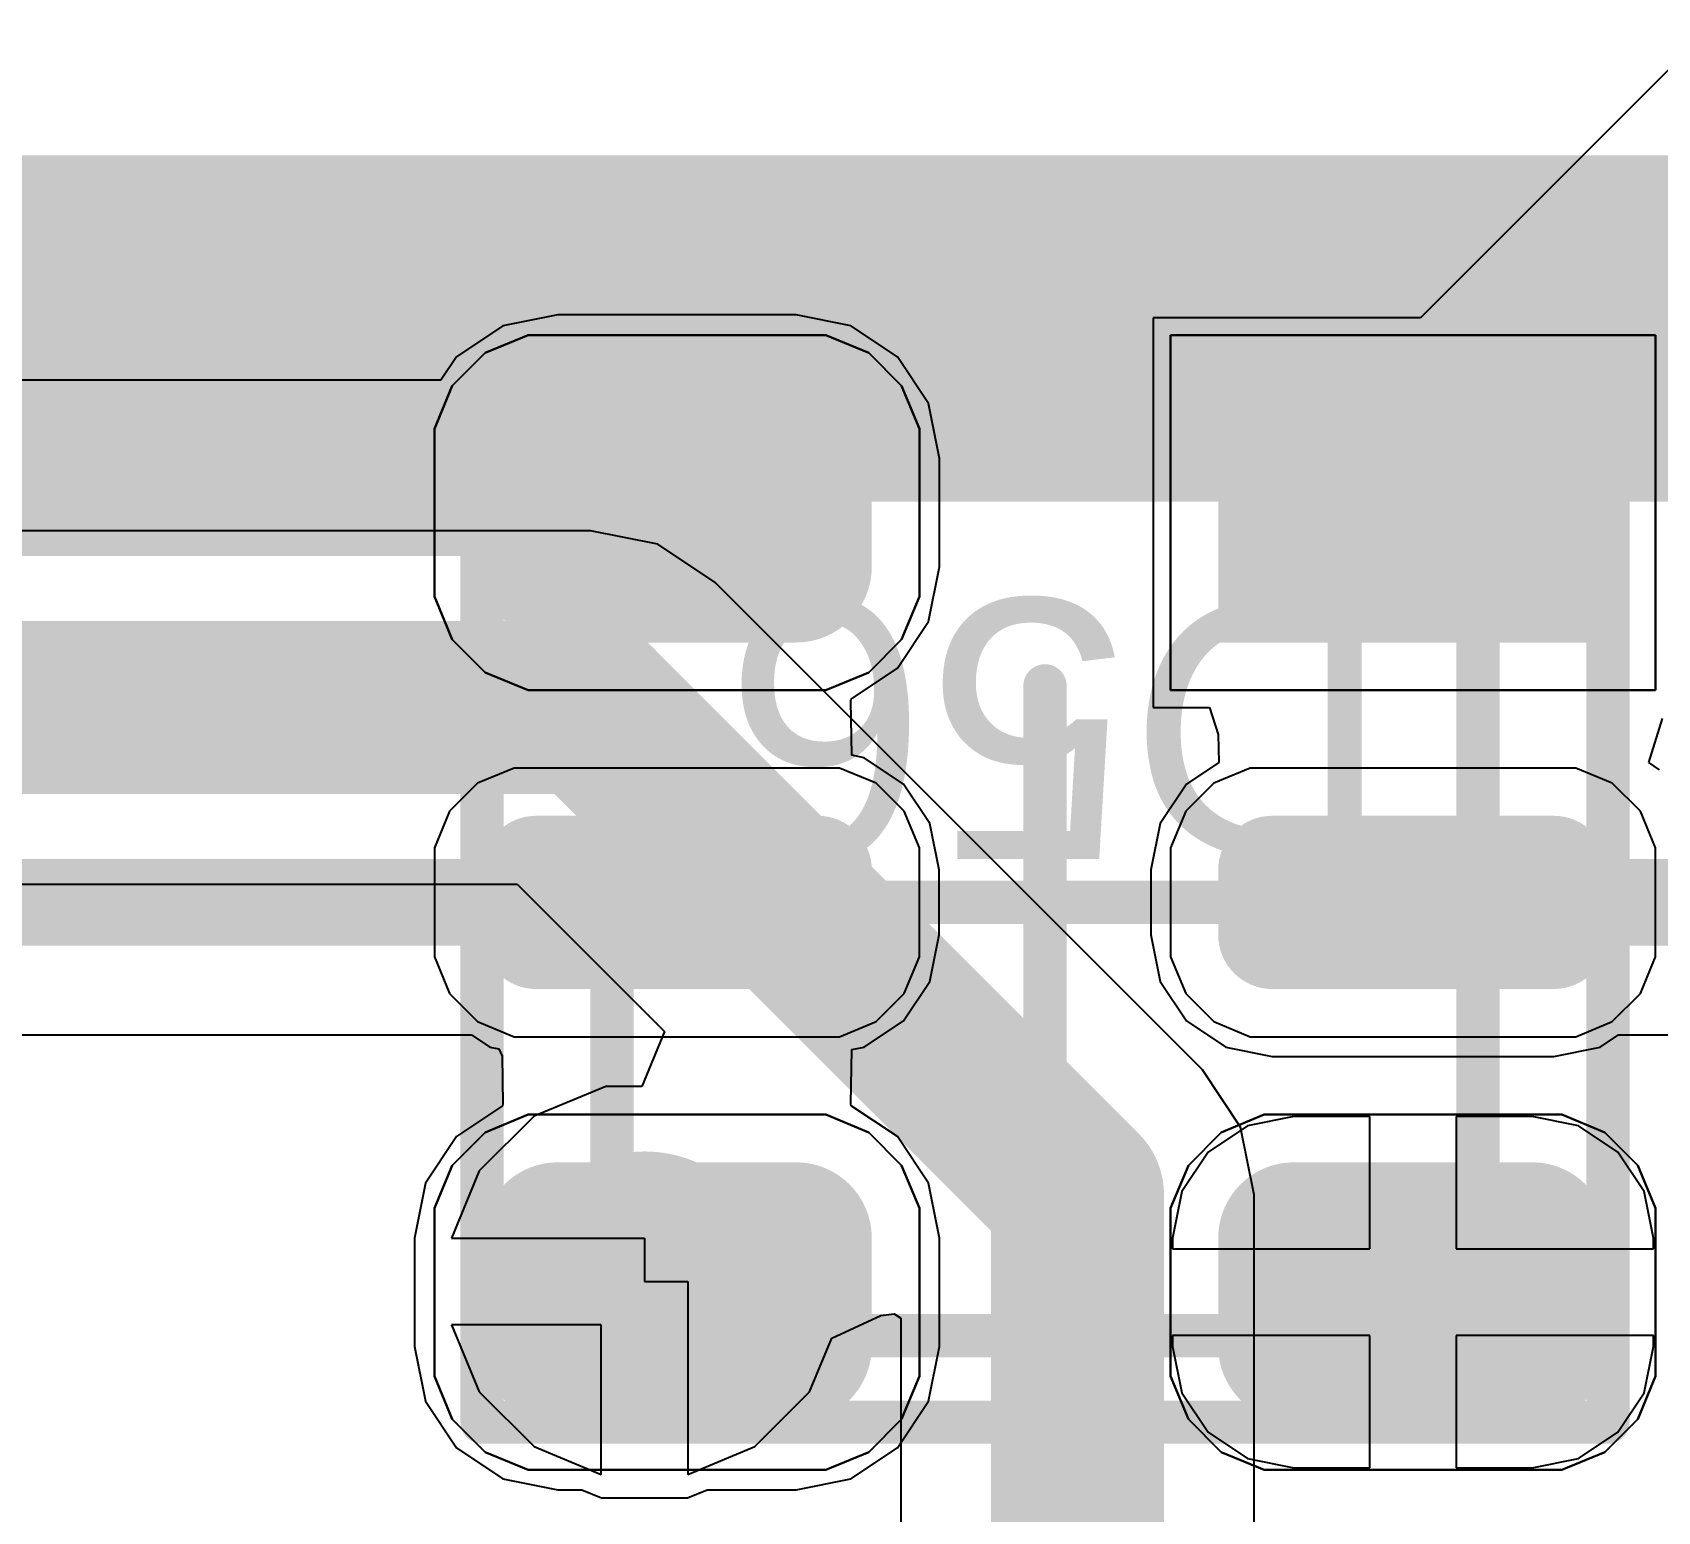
# Model space of a CAD drawing. Header units: inches. Extents: x -5 to 179, y -47 to 8.
# Drawn here: x 104.987 to 108.74, y -19.731 to -16.317 of the extents above; entities that cross this region are included whole.
import ezdxf

# ---------------------------------------------------------------- set-up
doc = ezdxf.new("R2010")
doc.units = ezdxf.units.IN
for name, color, linetype in [('Bottom Layer', 5, 'Continuous'), ('Mechanical 1', 6, 'Continuous'), ('Top 3D Body', 56, 'Continuous'), ('Top Courtyard', 56, 'Continuous'), ('Top Layer', 1, 'Continuous'), ('Top Overlay', 2, 'Continuous'), ('Top Paste', 8, 'Continuous'), ('Top Solder', 216, 'Continuous'), ('Via Holes', 16, 'Continuous')]:
    doc.layers.add(name, color=color, linetype=linetype)
doc.styles.add('Arial', font='', dxfattribs={"height": 0.2})
doc.styles.get('Arial').set_extended_font_data('Arial')

# ---------------------------------------------------------------- blocks, each defined once
blk = doc.blocks.new('APA_RGB_LED_2020_1040')
at = {"layer": 'Top Layer'}
h = blk.add_hatch(color=1, dxfattribs=at)
edge = h.paths.add_edge_path()
edge.add_arc((-1.125, 1.025), 0.125, 90, 180)
edge.add_line((-1.25, 1.025), (-1.25, 0.775))
edge.add_arc((-1.125, 0.775), 0.125, 180, 270)
edge.add_line((-1.125, 0.65), (-0.575, 0.65))
edge.add_arc((-0.575, 0.775), 0.125, 270, 360)
edge.add_line((-0.45, 0.775), (-0.45, 1.025))
edge.add_arc((-0.575, 1.025), 0.125, 0, 90)
edge.add_line((-0.575, 1.15), (-1.125, 1.15))
h = blk.add_hatch(color=1, dxfattribs=at)
edge = h.paths.add_edge_path()
edge.add_arc((0.575, 1.025), 0.125, 90, 180)
edge.add_line((0.45, 1.025), (0.45, 0.775))
edge.add_arc((0.575, 0.775), 0.125, 180, 270)
edge.add_line((0.575, 0.65), (1.125, 0.65))
edge.add_arc((1.125, 0.775), 0.125, 270, 360)
edge.add_line((1.25, 0.775), (1.25, 1.025))
edge.add_arc((1.125, 1.025), 0.125, 0, 90)
edge.add_line((1.125, 1.15), (0.575, 1.15))
h = blk.add_hatch(color=1, dxfattribs=at)
edge = h.paths.add_edge_path()
edge.add_arc((-1.175, 0.075), 0.075, 90, 180)
edge.add_line((-1.25, 0.075), (-1.25, -0.075))
edge.add_arc((-1.175, -0.075), 0.075, 180, 270)
edge.add_line((-1.175, -0.15), (-0.525, -0.15))
edge.add_arc((-0.525, -0.075), 0.075, 270, 360)
edge.add_line((-0.45, -0.075), (-0.45, 0.075))
edge.add_arc((-0.525, 0.075), 0.075, 0, 90)
edge.add_line((-0.525, 0.15), (-1.175, 0.15))
h = blk.add_hatch(color=1, dxfattribs=at)
edge = h.paths.add_edge_path()
edge.add_arc((0.525, 0.075), 0.075, 90, 180)
edge.add_line((0.45, 0.075), (0.45, -0.075))
edge.add_arc((0.525, -0.075), 0.075, 180, 270)
edge.add_line((0.525, -0.15), (1.175, -0.15))
edge.add_arc((1.175, -0.075), 0.075, 270, 360)
edge.add_line((1.25, -0.075), (1.25, 0.075))
edge.add_arc((1.175, 0.075), 0.075, 0, 90)
edge.add_line((1.175, 0.15), (0.525, 0.15))
blk.add_hatch(color=1, dxfattribs=at).paths.add_polyline_path([(-1.25, -0.65), (-0.45, -0.65), (-0.45, -1.15), (-1.25, -1.15)])
h = blk.add_hatch(color=1, dxfattribs=at)
edge = h.paths.add_edge_path()
edge.add_arc((0.575, -0.775), 0.125, 90, 180)
edge.add_line((0.45, -0.775), (0.45, -1.025))
edge.add_arc((0.575, -1.025), 0.125, 180, 270)
edge.add_line((0.575, -1.15), (1.125, -1.15))
edge.add_arc((1.125, -1.025), 0.125, 270, 360)
edge.add_line((1.25, -1.025), (1.25, -0.775))
edge.add_arc((1.125, -0.775), 0.125, 0, 90)
edge.add_line((1.125, -0.65), (0.575, -0.65))
at = {"layer": 'Top Paste'}
h = blk.add_hatch(color=8, dxfattribs=at)
edge = h.paths.add_edge_path()
edge.add_arc((-1.125, 1.025), 0.125, 90, 180)
edge.add_line((-1.25, 1.025), (-1.25, 0.775))
edge.add_arc((-1.125, 0.775), 0.125, 180, 270)
edge.add_line((-1.125, 0.65), (-0.575, 0.65))
edge.add_arc((-0.575, 0.775), 0.125, 270, 360)
edge.add_line((-0.45, 0.775), (-0.45, 1.025))
edge.add_arc((-0.575, 1.025), 0.125, 0, 90)
edge.add_line((-0.575, 1.15), (-1.125, 1.15))
h = blk.add_hatch(color=8, dxfattribs=at)
edge = h.paths.add_edge_path()
edge.add_arc((0.575, 1.025), 0.125, 90, 180)
edge.add_line((0.45, 1.025), (0.45, 0.775))
edge.add_arc((0.575, 0.775), 0.125, 180, 270)
edge.add_line((0.575, 0.65), (1.125, 0.65))
edge.add_arc((1.125, 0.775), 0.125, 270, 360)
edge.add_line((1.25, 0.775), (1.25, 1.025))
edge.add_arc((1.125, 1.025), 0.125, 0, 90)
edge.add_line((1.125, 1.15), (0.575, 1.15))
h = blk.add_hatch(color=8, dxfattribs=at)
edge = h.paths.add_edge_path()
edge.add_arc((-1.175, 0.075), 0.075, 90, 180)
edge.add_line((-1.25, 0.075), (-1.25, -0.075))
edge.add_arc((-1.175, -0.075), 0.075, 180, 270)
edge.add_line((-1.175, -0.15), (-0.525, -0.15))
edge.add_arc((-0.525, -0.075), 0.075, 270, 360)
edge.add_line((-0.45, -0.075), (-0.45, 0.075))
edge.add_arc((-0.525, 0.075), 0.075, 0, 90)
edge.add_line((-0.525, 0.15), (-1.175, 0.15))
h = blk.add_hatch(color=8, dxfattribs=at)
edge = h.paths.add_edge_path()
edge.add_arc((0.525, 0.075), 0.075, 90, 180)
edge.add_line((0.45, 0.075), (0.45, -0.075))
edge.add_arc((0.525, -0.075), 0.075, 180, 270)
edge.add_line((0.525, -0.15), (1.175, -0.15))
edge.add_arc((1.175, -0.075), 0.075, 270, 360)
edge.add_line((1.25, -0.075), (1.25, 0.075))
edge.add_arc((1.175, 0.075), 0.075, 0, 90)
edge.add_line((1.175, 0.15), (0.525, 0.15))
blk.add_hatch(color=8, dxfattribs=at).paths.add_polyline_path([(-1.25, -0.65), (-0.45, -0.65), (-0.45, -1.15), (-1.25, -1.15)])
h = blk.add_hatch(color=8, dxfattribs=at)
edge = h.paths.add_edge_path()
edge.add_arc((0.575, -0.775), 0.125, 90, 180)
edge.add_line((0.45, -0.775), (0.45, -1.025))
edge.add_arc((0.575, -1.025), 0.125, 180, 270)
edge.add_line((0.575, -1.15), (1.125, -1.15))
edge.add_arc((1.125, -1.025), 0.125, 270, 360)
edge.add_line((1.25, -1.025), (1.25, -0.775))
edge.add_arc((1.125, -0.775), 0.125, 0, 90)
edge.add_line((1.125, -0.65), (0.575, -0.65))
at = {"layer": 'Top Solder'}
h = blk.add_hatch(color=216, dxfattribs=at)
edge = h.paths.add_edge_path()
edge.add_arc((-1.125, 1.025), 0.175, 90, 180)
edge.add_line((-1.3, 1.025), (-1.3, 0.775))
edge.add_arc((-1.125, 0.775), 0.175, 180, 270)
edge.add_line((-1.125, 0.6), (-0.575, 0.6))
edge.add_arc((-0.575, 0.775), 0.175, 270, 360)
edge.add_line((-0.4, 0.775), (-0.4, 1.025))
edge.add_arc((-0.575, 1.025), 0.175, 0, 90)
edge.add_line((-0.575, 1.2), (-1.125, 1.2))
h = blk.add_hatch(color=216, dxfattribs=at)
edge = h.paths.add_edge_path()
edge.add_arc((0.575, 1.025), 0.175, 90, 180)
edge.add_line((0.4, 1.025), (0.4, 0.775))
edge.add_arc((0.575, 0.775), 0.175, 180, 270)
edge.add_line((0.575, 0.6), (1.125, 0.6))
edge.add_arc((1.125, 0.775), 0.175, 270, 360)
edge.add_line((1.3, 0.775), (1.3, 1.025))
edge.add_arc((1.125, 1.025), 0.175, 0, 90)
edge.add_line((1.125, 1.2), (0.575, 1.2))
h = blk.add_hatch(color=216, dxfattribs=at)
edge = h.paths.add_edge_path()
edge.add_arc((-1.175, 0.075), 0.125, 90, 180)
edge.add_line((-1.3, 0.075), (-1.3, -0.075))
edge.add_arc((-1.175, -0.075), 0.125, 180, 270)
edge.add_line((-1.175, -0.2), (-0.525, -0.2))
edge.add_arc((-0.525, -0.075), 0.125, 270, 360)
edge.add_line((-0.4, -0.075), (-0.4, 0.075))
edge.add_arc((-0.525, 0.075), 0.125, 0, 90)
edge.add_line((-0.525, 0.2), (-1.175, 0.2))
h = blk.add_hatch(color=216, dxfattribs=at)
edge = h.paths.add_edge_path()
edge.add_arc((0.525, 0.075), 0.125, 90, 180)
edge.add_line((0.4, 0.075), (0.4, -0.075))
edge.add_arc((0.525, -0.075), 0.125, 180, 270)
edge.add_line((0.525, -0.2), (1.175, -0.2))
edge.add_arc((1.175, -0.075), 0.125, 270, 360)
edge.add_line((1.3, -0.075), (1.3, 0.075))
edge.add_arc((1.175, 0.075), 0.125, 0, 90)
edge.add_line((1.175, 0.2), (0.525, 0.2))
blk.add_hatch(color=216, dxfattribs=at).paths.add_polyline_path([(-1.3, -0.6), (-0.4, -0.6), (-0.4, -1.2), (-1.3, -1.2)])
h = blk.add_hatch(color=216, dxfattribs=at)
edge = h.paths.add_edge_path()
edge.add_arc((0.575, -0.775), 0.175, 90, 180)
edge.add_line((0.4, -0.775), (0.4, -1.025))
edge.add_arc((0.575, -1.025), 0.175, 180, 270)
edge.add_line((0.575, -1.2), (1.125, -1.2))
edge.add_arc((1.125, -1.025), 0.175, 270, 360)
edge.add_line((1.3, -1.025), (1.3, -0.775))
edge.add_arc((1.125, -0.775), 0.175, 0, 90)
edge.add_line((1.125, -0.6), (0.575, -0.6))
at = {"layer": 'Top 3D Body'}
for points in [[(1, 1, 0.1, 0.1, 0), (-1, 1, 0.1, 0.1, 0)], [(-1, 1, 0.1, 0.1, 0), (-1, -1, 0.1, 0.1, 0)], [(1, 1, 0.1, 0.1, 0), (1, -1, 0.1, 0.1, 0)], [(1, -1, 0.1, 0.1, 0), (-1, -1, 0.1, 0.1, 0)]]:
    blk.add_lwpolyline(points, format="xyseb", dxfattribs=at)
for points in [[(-1.025, 1, 0.05, 0.05, 1), (-0.975, 1, 0.05, 0.05, 1)], [(-1.025, 1, 0.05, 0.05, 1), (-0.975, 1, 0.05, 0.05, 1)], [(0.975, 1, 0.05, 0.05, 1), (1.025, 1, 0.05, 0.05, 1)], [(0.975, 1, 0.05, 0.05, 1), (1.025, 1, 0.05, 0.05, 1)], [(-1.025, -1, 0.05, 0.05, 1), (-0.975, -1, 0.05, 0.05, 1)], [(-1.025, -1, 0.05, 0.05, 1), (-0.975, -1, 0.05, 0.05, 1)], [(0.975, -1, 0.05, 0.05, 1), (1.025, -1, 0.05, 0.05, 1)], [(0.975, -1, 0.05, 0.05, 1), (1.025, -1, 0.05, 0.05, 1)]]:
    blk.add_lwpolyline(points, format="xyseb", close=True, dxfattribs=at)
at = {"layer": 'Top Courtyard'}
for points in [[(-1.3, 1.2, 0.1, 0.1, 0), (-1.3, -1.2, 0.1, 0.1, 0)], [(1.3, 1.2, 0.1, 0.1, 0), (-1.3, 1.2, 0.1, 0.1, 0)], [(1.3, 1.2, 0.1, 0.1, 0), (1.3, -1.2, 0.1, 0.1, 0)], [(0, 0.5, 0.1, 0.1, 0), (0, -0.5, 0.1, 0.1, 0)], [(0.5, 0, 0.1, 0.1, 0), (-0.5, 0, 0.1, 0.1, 0)], [(1.3, -1.2, 0.1, 0.1, 0), (-1.3, -1.2, 0.1, 0.1, 0)]]:
    blk.add_lwpolyline(points, format="xyseb", dxfattribs=at)
for points in [[(-1.325, 1.2, 0.05, 0.05, 1), (-1.275, 1.2, 0.05, 0.05, 1)], [(-1.325, 1.2, 0.05, 0.05, 1), (-1.275, 1.2, 0.05, 0.05, 1)], [(1.275, 1.2, 0.05, 0.05, 1), (1.325, 1.2, 0.05, 0.05, 1)], [(1.275, 1.2, 0.05, 0.05, 1), (1.325, 1.2, 0.05, 0.05, 1)], [(-0.025, 0.5, 0.05, 0.05, 1), (0.025, 0.5, 0.05, 0.05, 1)], [(-0.525, 0, 0.05, 0.05, 1), (-0.475, 0, 0.05, 0.05, 1)], [(0.475, 0, 0.05, 0.05, 1), (0.525, 0, 0.05, 0.05, 1)], [(-0.025, -0.5, 0.05, 0.05, 1), (0.025, -0.5, 0.05, 0.05, 1)], [(-1.325, -1.2, 0.05, 0.05, 1), (-1.275, -1.2, 0.05, 0.05, 1)], [(-1.325, -1.2, 0.05, 0.05, 1), (-1.275, -1.2, 0.05, 0.05, 1)], [(1.275, -1.2, 0.05, 0.05, 1), (1.325, -1.2, 0.05, 0.05, 1)], [(1.275, -1.2, 0.05, 0.05, 1), (1.325, -1.2, 0.05, 0.05, 1)]]:
    blk.add_lwpolyline(points, format="xyseb", close=True, dxfattribs=at)
at = {"layer": 'Top Overlay'}
for p, q in [((-1.2929, 1.2689), (-1.1937, 1.31)), ((-1.1937, 1.31), (-1.14, 1.31)), ((-1.14, 1.31), (-1.14, 1.31)), ((-1.14, 1.31), (-0.56, 1.31)), ((-0.56, 1.31), (-0.5063, 1.31)), ((-0.5063, 1.31), (-0.4071, 1.2689)), ((0.4071, 1.2689), (0.5063, 1.31)), ((0.5063, 1.31), (0.56, 1.31)), ((0.56, 1.31), (0.56, 1.31)), ((0.56, 1.31), (1.14, 1.31)), ((1.14, 1.31), (1.1937, 1.31)), ((1.1937, 1.31), (1.2929, 1.2689)), ((-1.3689, 1.1929), (-1.2929, 1.2689)), ((-0.4071, 1.2689), (-0.3311, 1.1929)), ((0.3311, 1.1929), (0.4071, 1.2689)), ((1.2929, 1.2689), (1.3689, 1.1929)), ((-1.41, 1.0937), (-1.3689, 1.1929)), ((-0.3311, 1.1929), (-0.29, 1.0937)), ((0.29, 1.0937), (0.3311, 1.1929)), ((1.3689, 1.1929), (1.41, 1.0937)), ((-1.41, 1.04), (-1.41, 1.0937)), ((-0.29, 1.0937), (-0.29, 1.04)), ((0.29, 1.04), (0.29, 1.0937)), ((1.41, 1.0937), (1.41, 1.04)), ((-1.41, 0.76), (-1.41, 1.04)), ((-0.29, 1.04), (-0.29, 1.04)), ((-0.29, 1.04), (-0.29, 0.76)), ((0.29, 0.76), (0.29, 1.04)), ((1.41, 1.04), (1.41, 1.04)), ((1.41, 1.04), (1.41, 0.76)), ((-1.41, 0.76), (-1.41, 0.76)), ((-1.41, 0.7063), (-1.41, 0.76)), ((-0.29, 0.76), (-0.29, 0.7063)), ((0.29, 0.76), (0.29, 0.76)), ((0.29, 0.7063), (0.29, 0.76)), ((1.41, 0.76), (1.41, 0.7063)), ((-1.3689, 0.6071), (-1.41, 0.7063)), ((-0.29, 0.7063), (-0.3311, 0.6071)), ((0.3311, 0.6071), (0.29, 0.7063)), ((1.41, 0.7063), (1.3689, 0.6071)), ((-1.2929, 0.5311), (-1.3689, 0.6071)), ((-0.3311, 0.6071), (-0.4071, 0.5311)), ((0.4071, 0.5311), (0.3311, 0.6071)), ((1.3689, 0.6071), (1.2929, 0.5311)), ((-1.1937, 0.49), (-1.2929, 0.5311)), ((-0.4071, 0.5311), (-0.5063, 0.49)), ((0.5063, 0.49), (0.4071, 0.5311)), ((1.2929, 0.5311), (1.1937, 0.49)), ((-1.14, 0.49), (-1.1937, 0.49)), ((-0.56, 0.49), (-1.14, 0.49)), ((-0.5063, 0.49), (-0.56, 0.49)), ((-0.56, 0.49), (-0.56, 0.49)), ((0.56, 0.49), (0.5063, 0.49)), ((1.14, 0.49), (0.56, 0.49)), ((1.1937, 0.49), (1.14, 0.49)), ((1.14, 0.49), (1.14, 0.49)), ((-1.2258, 0.31), (-1.3103, 0.275)), ((-1.18, 0.31), (-1.2258, 0.31)), ((-0.52, 0.31), (-1.18, 0.31)), ((-0.4742, 0.31), (-0.52, 0.31)), ((-0.52, 0.31), (-0.52, 0.31)), ((-0.3897, 0.275), (-0.4742, 0.31)), ((0.4743, 0.31), (0.3897, 0.275)), ((0.52, 0.31), (0.4743, 0.31)), ((1.18, 0.31), (0.52, 0.31)), ((1.2258, 0.31), (1.18, 0.31)), ((1.18, 0.31), (1.18, 0.31)), ((1.3103, 0.275), (1.2258, 0.31)), ((-1.3103, 0.275), (-1.375, 0.2103)), ((-0.325, 0.2103), (-0.3897, 0.275)), ((0.3897, 0.275), (0.325, 0.2103)), ((1.375, 0.2103), (1.3103, 0.275)), ((-1.375, 0.2103), (-1.41, 0.1258)), ((-0.29, 0.1258), (-0.325, 0.2103)), ((0.325, 0.2103), (0.29, 0.1258)), ((1.41, 0.1258), (1.375, 0.2103)), ((-1.41, 0.1258), (-1.41, 0.08)), ((-0.29, 0.08), (-0.29, 0.1258)), ((0.29, 0.1258), (0.29, 0.08)), ((1.41, 0.08), (1.41, 0.1258)), ((-1.41, 0.08), (-1.41, -0.08)), ((-1.41, 0.08), (-1.41, 0.08)), ((-0.29, -0.08), (-0.29, 0.08)), ((0.29, 0.08), (0.29, -0.08)), ((0.29, 0.08), (0.29, 0.08)), ((1.41, -0.08), (1.41, 0.08)), ((-1.41, -0.08), (-1.41, -0.1257)), ((-0.29, -0.1257), (-0.29, -0.08)), ((-0.29, -0.08), (-0.29, -0.08)), ((0.29, -0.08), (0.29, -0.1257)), ((1.41, -0.1257), (1.41, -0.08)), ((1.41, -0.08), (1.41, -0.08)), ((-1.41, -0.1257), (-1.375, -0.2103)), ((-0.325, -0.2103), (-0.29, -0.1257)), ((0.29, -0.1257), (0.325, -0.2103)), ((1.375, -0.2103), (1.41, -0.1257)), ((-1.375, -0.2103), (-1.3103, -0.275)), ((-0.3897, -0.275), (-0.325, -0.2103)), ((0.325, -0.2103), (0.3897, -0.275)), ((1.3103, -0.275), (1.375, -0.2103)), ((-1.3103, -0.275), (-1.2258, -0.31)), ((-0.4742, -0.31), (-0.3897, -0.275)), ((0.3897, -0.275), (0.4743, -0.31)), ((1.2258, -0.31), (1.3103, -0.275)), ((-1.2258, -0.31), (-1.18, -0.31)), ((-1.18, -0.31), (-1.18, -0.31)), ((-1.18, -0.31), (-0.52, -0.31)), ((-0.52, -0.31), (-0.4742, -0.31)), ((0.4743, -0.31), (0.52, -0.31)), ((0.52, -0.31), (0.52, -0.31)), ((0.52, -0.31), (1.18, -0.31)), ((1.18, -0.31), (1.2258, -0.31)), ((-1.41, -1.31), (-1.41, -0.49)), ((-1.41, -0.49), (-0.29, -0.49)), ((-0.29, -0.49), (-0.29, -1.31)), ((0.4071, -0.5311), (0.5063, -0.49)), ((0.5063, -0.49), (0.56, -0.49)), ((0.56, -0.49), (0.56, -0.49)), ((0.56, -0.49), (1.14, -0.49)), ((1.14, -0.49), (1.1937, -0.49)), ((1.1937, -0.49), (1.2929, -0.5311)), ((0.3311, -0.6071), (0.4071, -0.5311)), ((1.2929, -0.5311), (1.3689, -0.6071)), ((0.29, -0.7063), (0.3311, -0.6071)), ((1.3689, -0.6071), (1.41, -0.7063)), ((0.29, -0.76), (0.29, -0.7063)), ((1.41, -0.7063), (1.41, -0.76)), ((0.29, -1.04), (0.29, -0.76)), ((1.41, -0.76), (1.41, -0.76)), ((1.41, -0.76), (1.41, -1.04)), ((0.29, -1.04), (0.29, -1.04)), ((0.29, -1.0937), (0.29, -1.04)), ((1.41, -1.04), (1.41, -1.0937)), ((0.3311, -1.1929), (0.29, -1.0937)), ((1.41, -1.0937), (1.3689, -1.1929)), ((0.4071, -1.2689), (0.3311, -1.1929)), ((1.3689, -1.1929), (1.2929, -1.2689)), ((0.5063, -1.31), (0.4071, -1.2689)), ((1.2929, -1.2689), (1.1937, -1.31)), ((-0.29, -1.31), (-1.41, -1.31)), ((0.56, -1.31), (0.5063, -1.31)), ((1.14, -1.31), (0.56, -1.31)), ((1.1937, -1.31), (1.14, -1.31)), ((1.14, -1.31), (1.14, -1.31))]:
    blk.add_line(p, q, dxfattribs=at)
at = {"layer": 'Top Courtyard', "style": 'Arial'}
blk.add_text('D56', height=0.6, dxfattribs=at).set_placement((-0.8, -0.7))

msp = doc.modelspace()

# ---------------------------------------------------------------- hatches: boundary and pattern name
at = {"layer": 'Bottom Layer'}
h = msp.add_hatch(color=5, dxfattribs=at)
edge = h.paths.add_edge_path()
edge.add_arc((106.4, -19.2), 0.3, 0, 360)
at = {"layer": 'Top Layer'}
h = msp.add_hatch(color=1, dxfattribs=at)
edge = h.paths.add_edge_path()
edge.add_arc((106.4, -19.2), 0.3, 0, 360)
at = {"layer": 'Via Holes'}
h = msp.add_hatch(color=7, dxfattribs=at)
edge = h.paths.add_edge_path()
edge.add_arc((106.4, -19.2), 0.15, 0, 360)

# ---------------------------------------------------------------- linework, layer by layer
at = {"layer": 'Bottom Layer'}
for p, q in [((106.275, -17.4672), (104.025, -17.4672)), ((106.4311, -17.4982), (106.275, -17.4672)), ((106.275, -17.4672), (106.275, -17.4672)), ((106.5634, -17.5866), (106.4311, -17.4982)), ((107.6884, -18.7116), (106.5634, -17.5866)), ((104.025, -18.2828), (106.1061, -18.2828)), ((106.1061, -18.2828), (106.4462, -18.623)), ((106.4462, -18.623), (106.3936, -18.75)), ((107.7768, -18.8439), (107.6884, -18.7116)), ((106.3105, -18.75), (106.1451, -18.8185)), ((106.3936, -18.75), (106.3105, -18.75)), ((106.1451, -18.8185), (106.0185, -18.9451)), ((107.8078, -19), (107.7768, -18.8439)), ((106.0185, -18.9451), (105.9543, -19.1)), ((107.8078, -22.5), (107.8078, -19)), ((107.8078, -19), (107.8078, -19)), ((105.9543, -19.1), (106.4, -19.1)), ((106.4, -19.1), (106.4, -19.2)), ((106.4, -19.2), (106.5, -19.2)), ((106.5, -19.2), (106.5, -19.6457)), ((106.8327, -19.3312), (106.9457, -19.2784)), ((106.9457, -19.2784), (106.977, -19.2748)), ((106.977, -19.2748), (106.9922, -19.285)), ((106.9922, -19.285), (106.9922, -22.3311)), ((106.3, -19.3), (105.9543, -19.3)), ((105.9543, -19.3), (106.0185, -19.4549)), ((106.3, -19.6457), (106.3, -19.3)), ((106.7815, -19.4549), (106.8327, -19.3312)), ((106.0185, -19.4549), (106.1451, -19.5815)), ((106.6549, -19.5815), (106.7815, -19.4549)), ((106.1451, -19.5815), (106.3, -19.6457)), ((106.5, -19.6457), (106.6549, -19.5815))]:
    msp.add_line(p, q, dxfattribs=at)
for points in [[(102.75, -17.875, 0.4, 0.4, 0), (106.275, -17.875, 0.4, 0.4, 0)], [(106.275, -17.875, 0.4, 0.4, 0), (107.4, -19, 0.4, 0.4, 0)], [(107.4, -22.5, 0.4, 0.4, 0), (107.4, -19, 0.4, 0.4, 0)]]:
    msp.add_lwpolyline(points, format="xyseb", dxfattribs=at)
for points in [[(106.175, -17.875, 0.2, 0.2, 1), (106.375, -17.875, 0.2, 0.2, 1)], [(106.175, -17.875, 0.2, 0.2, 1), (106.375, -17.875, 0.2, 0.2, 1)], [(107.3, -19, 0.2, 0.2, 1), (107.5, -19, 0.2, 0.2, 1)], [(107.3, -19, 0.2, 0.2, 1), (107.5, -19, 0.2, 0.2, 1)]]:
    msp.add_lwpolyline(points, format="xyseb", close=True, dxfattribs=at)
at = {"layer": 'Mechanical 1'}
msp.add_lwpolyline([(100.7, -17, 0.8, 0.8, 0), (111.25, -17, 0.8, 0.8, 0)], format="xyseb", dxfattribs=at)
at = {"layer": 'Top Layer'}
for p, q in [((118.1837, -6.9837), (108.1924, -16.975)), ((106.0732, -16.9939), (105.9657, -17.0657)), ((106.2, -16.9686), (106.0732, -16.9939)), ((106.75, -16.9686), (106.2, -16.9686)), ((106.8768, -16.9939), (106.75, -16.9686)), ((106.9843, -17.0657), (106.8768, -16.9939)), ((108.1924, -16.975), (107.575, -16.975)), ((107.575, -16.975), (107.575, -17.875)), ((105.9657, -17.0657), (105.93, -17.1191)), ((107.0561, -17.1732), (106.9843, -17.0657)), ((105.93, -17.1191), (104.4625, -17.1191)), ((107.0814, -17.3), (107.0561, -17.1732)), ((107.0814, -17.55), (107.0814, -17.3)), ((107.0561, -17.6768), (107.0814, -17.55)), ((106.9843, -17.7843), (107.0561, -17.6768)), ((106.8777, -17.8556), (106.9843, -17.7843)), ((106.8769, -17.8598), (106.8777, -17.8556)), ((106.8787, -17.9853), (106.8769, -17.8598)), ((107.575, -17.875), (107.7051, -17.875)), ((107.7051, -17.875), (107.7252, -17.937)), ((108.7193, -18.002), (108.751, -17.9002)), ((107.7252, -17.937), (107.7262, -18.002)), ((106.9073, -17.991), (106.8787, -17.9853)), ((106.9983, -18.0517), (106.9073, -17.991)), ((107.7262, -18.002), (107.6517, -18.0517)), ((108.7442, -18.0191), (108.7193, -18.002)), ((107.059, -18.1427), (106.9983, -18.0517)), ((107.6517, -18.0517), (107.591, -18.1427)), ((107.0804, -18.25), (107.059, -18.1427)), ((107.591, -18.1427), (107.5696, -18.25)), ((107.0804, -18.4), (107.0804, -18.25)), ((107.5696, -18.25), (107.5696, -18.4)), ((107.059, -18.5073), (107.0804, -18.4)), ((107.5696, -18.4), (107.591, -18.5073)), ((106.9983, -18.5983), (107.059, -18.5073)), ((107.591, -18.5073), (107.6517, -18.5983)), ((106.9073, -18.659), (106.9983, -18.5983)), ((107.6517, -18.5983), (107.7427, -18.659)), ((104.337, -18.6309), (106.0005, -18.6309)), ((106.0005, -18.6309), (106.0427, -18.659)), ((108.6073, -18.659), (108.6494, -18.6309)), ((108.6494, -18.6309), (112.275, -18.6309)), ((106.0427, -18.659), (106.0637, -18.6632)), ((106.0637, -18.6632), (106.0716, -18.6799)), ((106.0716, -18.6799), (106.0731, -18.7902)), ((106.8769, -18.7902), (106.8787, -18.6647)), ((106.8787, -18.6647), (106.9073, -18.659)), ((107.7427, -18.659), (107.85, -18.6804)), ((107.85, -18.6804), (108.5, -18.6804)), ((108.5, -18.6804), (108.6073, -18.659)), ((106.0723, -18.7944), (105.9657, -18.8657)), ((106.0731, -18.7902), (106.0723, -18.7944)), ((106.8777, -18.7944), (106.8769, -18.7902)), ((106.9843, -18.8657), (106.8777, -18.7944)), ((107.9, -18.8196), (107.7927, -18.841)), ((108.075, -18.8196), (107.9, -18.8196)), ((108.075, -19.125), (108.075, -18.8196)), ((108.45, -18.8196), (108.275, -18.8196)), ((108.275, -18.8196), (108.275, -19.125)), ((108.5573, -18.841), (108.45, -18.8196)), ((105.9657, -18.8657), (105.8939, -18.9732)), ((107.0561, -18.9732), (106.9843, -18.8657)), ((107.7927, -18.841), (107.7017, -18.9017)), ((108.6483, -18.9017), (108.5573, -18.841)), ((107.7017, -18.9017), (107.641, -18.9927)), ((108.709, -18.9927), (108.6483, -18.9017)), ((105.8939, -18.9732), (105.8686, -19.1)), ((107.0814, -19.1), (107.0561, -18.9732)), ((107.641, -18.9927), (107.6196, -19.1)), ((108.7304, -19.1), (108.709, -18.9927)), ((105.8686, -19.1), (105.8686, -19.35)), ((107.0814, -19.35), (107.0814, -19.1)), ((107.6196, -19.1), (107.6196, -19.125)), ((108.7304, -19.125), (108.7304, -19.1)), ((107.6196, -19.125), (108.075, -19.125)), ((108.275, -19.125), (108.7304, -19.125)), ((108.075, -19.325), (107.6196, -19.325)), ((107.6196, -19.325), (107.6196, -19.35)), ((108.075, -19.6304), (108.075, -19.325)), ((108.7304, -19.325), (108.275, -19.325)), ((108.275, -19.325), (108.275, -19.6304)), ((108.7304, -19.35), (108.7304, -19.325)), ((105.8686, -19.35), (105.8939, -19.4768)), ((107.0561, -19.4768), (107.0814, -19.35)), ((107.6196, -19.35), (107.641, -19.4573)), ((108.709, -19.4573), (108.7304, -19.35)), ((105.8939, -19.4768), (105.9657, -19.5843)), ((106.9843, -19.5843), (107.0561, -19.4768)), ((107.641, -19.4573), (107.7017, -19.5483)), ((108.6483, -19.5483), (108.709, -19.4573)), ((107.7017, -19.5483), (107.7927, -19.609)), ((108.5573, -19.609), (108.6483, -19.5483)), ((105.9657, -19.5843), (106.0732, -19.6561)), ((106.8768, -19.6561), (106.9843, -19.5843)), ((107.7927, -19.609), (107.9, -19.6304)), ((108.45, -19.6304), (108.5573, -19.609)), ((106.0732, -19.6561), (106.2, -19.6814)), ((106.75, -19.6814), (106.8768, -19.6561)), ((107.9, -19.6304), (108.075, -19.6304)), ((108.275, -19.6304), (108.45, -19.6304)), ((106.2, -19.6814), (106.2556, -19.6814)), ((106.2556, -19.6814), (106.3005, -19.7)), ((106.3005, -19.7), (106.4995, -19.7)), ((106.4995, -19.7), (106.5444, -19.6814)), ((106.5444, -19.6814), (106.75, -19.6814))]:
    msp.add_line(p, q, dxfattribs=at)
for points in [[(108.175, -17.425, 0.2, 0.2, 0), (118.4, -7.2, 0.2, 0.2, 0)], [(103.8625, -17.425, 0.2, 0.2, 0), (106.475, -17.425, 0.2, 0.2, 0)], [(103.8625, -18.325, 0.2, 0.2, 0), (106.475, -18.325, 0.2, 0.2, 0)], [(108.175, -18.325, 0.2, 0.2, 0), (112.275, -18.325, 0.2, 0.2, 0)]]:
    msp.add_lwpolyline(points, format="xyseb", dxfattribs=at)
for points in [[(106.425, -17.425, 0.1, 0.1, 1), (106.525, -17.425, 0.1, 0.1, 1)], [(108.125, -17.425, 0.1, 0.1, 1), (108.225, -17.425, 0.1, 0.1, 1)], [(106.425, -18.325, 0.1, 0.1, 1), (106.525, -18.325, 0.1, 0.1, 1)], [(108.125, -18.325, 0.1, 0.1, 1), (108.225, -18.325, 0.1, 0.1, 1)]]:
    msp.add_lwpolyline(points, format="xyseb", close=True, dxfattribs=at)
at = {"layer": 'Top Overlay'}
for p, q in [((106.1313, -17.015), (106.0321, -17.0561)), ((106.8187, -17.015), (106.1313, -17.015)), ((106.9179, -17.0561), (106.8187, -17.015)), ((108.735, -17.015), (107.615, -17.015)), ((107.615, -17.015), (107.615, -17.835)), ((108.735, -17.835), (108.735, -17.015)), ((106.0321, -17.0561), (105.9561, -17.1321)), ((106.9939, -17.1321), (106.9179, -17.0561)), ((105.9561, -17.1321), (105.915, -17.2313)), ((107.035, -17.2313), (106.9939, -17.1321)), ((105.915, -17.2313), (105.915, -17.285)), ((107.035, -17.285), (107.035, -17.2313)), ((105.915, -17.285), (105.915, -17.565)), ((107.035, -17.565), (107.035, -17.285)), ((105.915, -17.565), (105.915, -17.6187)), ((107.035, -17.6187), (107.035, -17.565)), ((105.915, -17.6187), (105.9561, -17.7179)), ((106.9939, -17.7179), (107.035, -17.6187)), ((105.9561, -17.7179), (106.0321, -17.7939)), ((106.9179, -17.7939), (106.9939, -17.7179)), ((106.0321, -17.7939), (106.1313, -17.835)), ((106.8187, -17.835), (106.9179, -17.7939)), ((106.1313, -17.835), (106.8187, -17.835)), ((107.615, -17.835), (108.735, -17.835)), ((106.0147, -18.05), (105.95, -18.1147)), ((106.0992, -18.015), (106.0147, -18.05)), ((106.8507, -18.015), (106.0992, -18.015)), ((106.9353, -18.05), (106.8507, -18.015)), ((107, -18.1147), (106.9353, -18.05)), ((107.7147, -18.05), (107.65, -18.1147)), ((107.7992, -18.015), (107.7147, -18.05)), ((108.5507, -18.015), (107.7992, -18.015)), ((108.6353, -18.05), (108.5507, -18.015)), ((108.7, -18.1147), (108.6353, -18.05)), ((105.95, -18.1147), (105.915, -18.1993)), ((107.035, -18.1993), (107, -18.1147)), ((107.65, -18.1147), (107.615, -18.1993)), ((108.735, -18.1993), (108.7, -18.1147)), ((105.915, -18.1993), (105.915, -18.245)), ((107.035, -18.245), (107.035, -18.1993)), ((107.615, -18.1993), (107.615, -18.245)), ((108.735, -18.245), (108.735, -18.1993)), ((105.915, -18.245), (105.915, -18.405)), ((107.035, -18.405), (107.035, -18.245)), ((107.615, -18.245), (107.615, -18.405)), ((108.735, -18.405), (108.735, -18.245)), ((105.915, -18.405), (105.915, -18.4508)), ((107.035, -18.4508), (107.035, -18.405)), ((107.615, -18.405), (107.615, -18.4508)), ((108.735, -18.4508), (108.735, -18.405)), ((105.915, -18.4508), (105.95, -18.5353)), ((107, -18.5353), (107.035, -18.4508)), ((107.615, -18.4508), (107.65, -18.5353)), ((108.7, -18.5353), (108.735, -18.4508)), ((105.95, -18.5353), (106.0147, -18.6)), ((106.9353, -18.6), (107, -18.5353)), ((107.65, -18.5353), (107.7147, -18.6)), ((108.6353, -18.6), (108.7, -18.5353)), ((106.0147, -18.6), (106.0992, -18.635)), ((106.8507, -18.635), (106.9353, -18.6)), ((107.7147, -18.6), (107.7992, -18.635)), ((108.5507, -18.635), (108.6353, -18.6)), ((106.0992, -18.635), (106.8507, -18.635)), ((107.7992, -18.635), (108.5507, -18.635)), ((106.1313, -18.815), (106.0321, -18.8561)), ((106.8187, -18.815), (106.1313, -18.815)), ((106.9179, -18.8561), (106.8187, -18.815)), ((107.8313, -18.815), (107.7321, -18.8561)), ((108.5187, -18.815), (107.8313, -18.815)), ((108.6179, -18.8561), (108.5187, -18.815)), ((106.0321, -18.8561), (105.9561, -18.9321)), ((106.9939, -18.9321), (106.9179, -18.8561)), ((107.7321, -18.8561), (107.6561, -18.9321)), ((108.6939, -18.9321), (108.6179, -18.8561)), ((105.9561, -18.9321), (105.915, -19.0313)), ((107.035, -19.0313), (106.9939, -18.9321)), ((107.6561, -18.9321), (107.615, -19.0313)), ((108.735, -19.0313), (108.6939, -18.9321)), ((105.915, -19.0313), (105.915, -19.085)), ((107.035, -19.085), (107.035, -19.0313)), ((107.615, -19.0313), (107.615, -19.085)), ((108.735, -19.085), (108.735, -19.0313)), ((105.915, -19.085), (105.915, -19.365)), ((107.035, -19.365), (107.035, -19.085)), ((107.615, -19.085), (107.615, -19.365)), ((108.735, -19.365), (108.735, -19.085)), ((105.915, -19.365), (105.915, -19.4187)), ((107.035, -19.4187), (107.035, -19.365)), ((107.615, -19.365), (107.615, -19.4187)), ((108.735, -19.4187), (108.735, -19.365)), ((105.915, -19.4187), (105.9561, -19.5179)), ((106.9939, -19.5179), (107.035, -19.4187)), ((107.615, -19.4187), (107.6561, -19.5179)), ((108.6939, -19.5179), (108.735, -19.4187)), ((105.9561, -19.5179), (106.0321, -19.5939)), ((106.9179, -19.5939), (106.9939, -19.5179)), ((107.6561, -19.5179), (107.7321, -19.5939)), ((108.6179, -19.5939), (108.6939, -19.5179)), ((106.0321, -19.5939), (106.1313, -19.635)), ((106.8187, -19.635), (106.9179, -19.5939)), ((107.7321, -19.5939), (107.8313, -19.635)), ((108.5187, -19.635), (108.6179, -19.5939)), ((106.1313, -19.635), (106.8187, -19.635)), ((107.8313, -19.635), (108.5187, -19.635))]:
    msp.add_line(p, q, dxfattribs=at)

# ---------------------------------------------------------------- block references
at = {"rotation": 180}
msp.add_blockref('APA_RGB_LED_2020_1040', (107.325, -18.325), dxfattribs=at)

doc.saveas('drawing.dxf')
